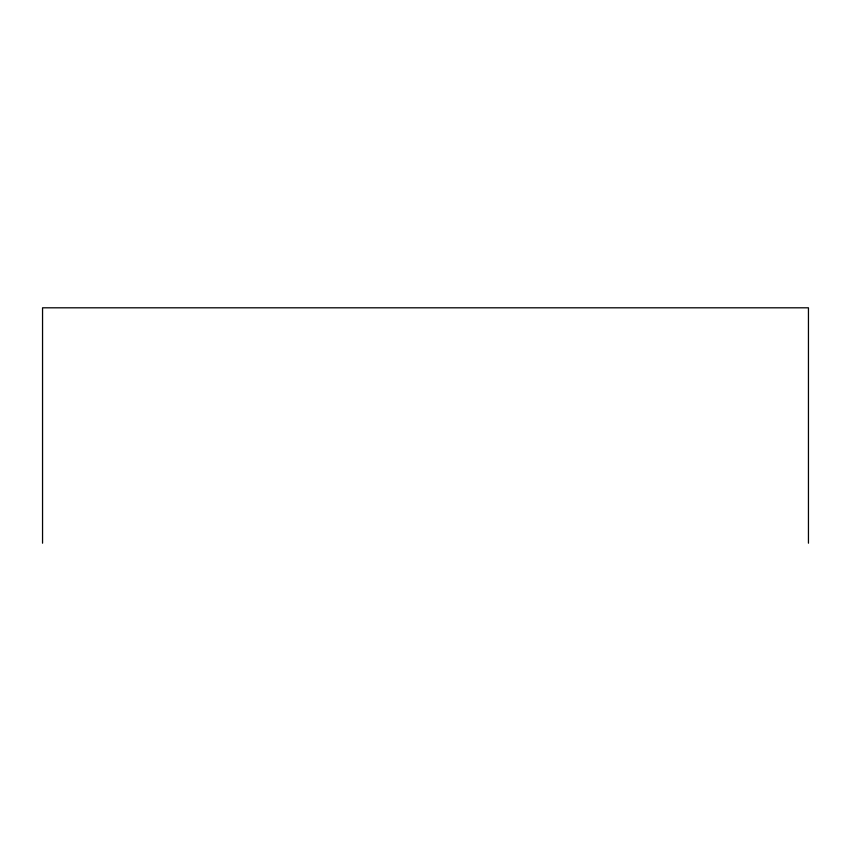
<?xml version="1.0" encoding="UTF-8"?>
<svg xmlns="http://www.w3.org/2000/svg" width="851" height="851" viewBox="0 0 851 851"><rect width="100%" height="100%" fill="white"/><g stroke="black" fill="none" stroke-linecap="round" stroke-linejoin="round"><path stroke-width="1.28" d="M808.45 543.193L808.45 307.807L42.55 307.807L42.55 543.193"/></g></svg>
